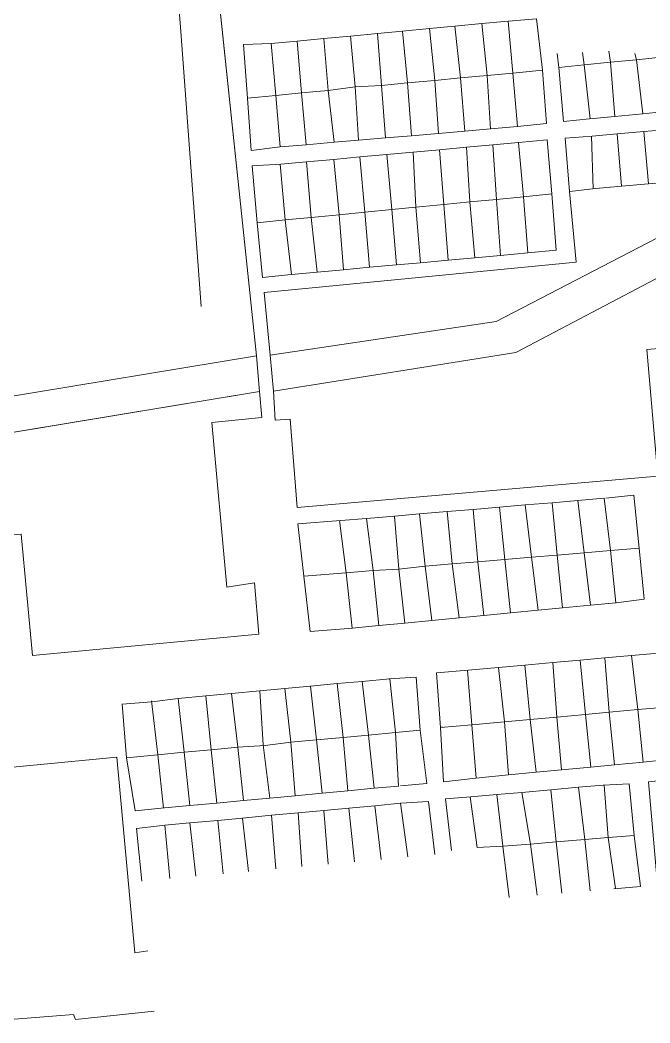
# Model space of a CAD drawing. Header units: millimetres. Extents: x 605783 to 618866, y 1302882 to 1321803.
# Drawn here: x 618499.9 to 618677.8, y 1320049.7 to 1320332.8 of the extents above; entities that cross this region are included whole.
import ezdxf

# ---------------------------------------------------------------- set-up
doc = ezdxf.new("R2010")
doc.units = ezdxf.units.MM
for name, color, linetype in [('2', 7, 'Continuous'), ('6', 7, 'Continuous'), ('CVL_CUADCON_LIN', 8, 'Continuous')]:
    doc.layers.add(name, color=color, linetype=linetype)
doc.layers.add('muebles', color=7, linetype='Continuous', lineweight=0, true_color=0x404040)
doc.layers.add('Nivel 2', color=7, linetype='Continuous', lineweight=0)
doc.layers.add('Nivel 6', color=7, linetype='Continuous', lineweight=0)

msp = doc.modelspace()

# ---------------------------------------------------------------- linework, layer by layer
at = {"layer": '2', "color": 1, "lineweight": 5}
for p, q in [((618659.25, 1320320.167), (618666.694, 1320320.908)), ((618666.694, 1320320.908), (618674.034, 1320321.638)), ((618666.694, 1320320.908), (618667.948, 1320305.638)), ((618674.034, 1320321.638), (618681.901, 1320322.421)), ((618674.034, 1320321.638), (618675.815, 1320306.385)), ((618631.843, 1320317.194), (618639.138, 1320317.883)), ((618639.138, 1320317.883), (618647.487, 1320318.672)), ((618639.138, 1320317.883), (618640.454, 1320302.749)), ((618652.061, 1320319.451), (618659.25, 1320320.167)), ((618659.25, 1320320.167), (618660.996, 1320304.977)), ((618602.063, 1320314.38), (618609.376, 1320315.071)), ((618609.376, 1320315.071), (618617.097, 1320315.8)), ((618609.376, 1320315.071), (618610.447, 1320300.186)), ((618617.097, 1320315.8), (618624.337, 1320316.484)), ((618617.097, 1320315.8), (618618.128, 1320300.842)), ((618624.337, 1320316.484), (618631.843, 1320317.194)), ((618624.337, 1320316.484), (618625.544, 1320301.475)), ((618631.843, 1320317.194), (618632.843, 1320302.098)), ((618572.126, 1320311.551), (618579.458, 1320312.244)), ((618579.458, 1320312.244), (618586.941, 1320312.951)), ((618579.458, 1320312.244), (618580.744, 1320297.649)), ((618586.941, 1320312.951), (618594.581, 1320313.959)), ((618586.941, 1320312.951), (618588.611, 1320298.32)), ((618594.581, 1320313.959), (618602.063, 1320314.38)), ((618594.581, 1320313.959), (618595.53, 1320298.911)), ((618602.063, 1320314.38), (618603.132, 1320299.561)), ((618564.189, 1320310.801), (618572.126, 1320311.551)), ((618572.126, 1320311.551), (618573.399, 1320297.021)), ((618667.948, 1320305.638), (618675.815, 1320306.385)), ((618675.815, 1320306.385), (618683.027, 1320307.071)), ((618660.777, 1320304.956), (618667.948, 1320305.638)), ((618610.447, 1320300.186), (618618.128, 1320300.842)), ((618618.128, 1320300.842), (618625.544, 1320301.475)), ((618625.544, 1320301.475), (618632.843, 1320302.098)), ((618632.843, 1320302.098), (618640.454, 1320302.749)), ((618661.496, 1320300.031), (618668.541, 1320300.665)), ((618668.541, 1320300.665), (618676.112, 1320301.346)), ((618668.541, 1320300.665), (618669.855, 1320285.902)), ((618676.112, 1320301.346), (618683.134, 1320301.977)), ((618676.112, 1320301.346), (618677.457, 1320286.58)), ((618580.744, 1320297.649), (618588.611, 1320298.32)), ((618588.611, 1320298.32), (618595.53, 1320298.911)), ((618595.53, 1320298.911), (618603.132, 1320299.561)), ((618603.132, 1320299.561), (618610.447, 1320300.186)), ((618633.447, 1320297.588), (618640.745, 1320298.251)), ((618640.745, 1320298.251), (618648.84, 1320298.987)), ((618640.745, 1320298.251), (618642.107, 1320282.952)), ((618648.84, 1320298.987), (618650.137, 1320283.736)), ((618661.326, 1320300.018), (618661.834, 1320285.174)), ((618573.362, 1320297.018), (618580.744, 1320297.649)), ((618603.502, 1320294.865), (618610.977, 1320295.544)), ((618610.977, 1320295.544), (618618.435, 1320296.223)), ((618610.977, 1320295.544), (618611.742, 1320279.989)), ((618618.435, 1320296.223), (618625.989, 1320296.909)), ((618618.435, 1320296.223), (618619.586, 1320280.754)), ((618625.989, 1320296.909), (618633.447, 1320297.588)), ((618625.989, 1320296.909), (618626.952, 1320281.473)), ((618633.447, 1320297.588), (618634.46, 1320282.206)), ((618573.573, 1320292.143), (618580.843, 1320292.804)), ((618580.843, 1320292.804), (618588.543, 1320293.504)), ((618580.843, 1320292.804), (618582.192, 1320277.104)), ((618588.543, 1320293.504), (618595.92, 1320294.175)), ((618588.543, 1320293.504), (618590.061, 1320277.872)), ((618595.92, 1320294.175), (618603.502, 1320294.865)), ((618595.92, 1320294.175), (618597.267, 1320278.576)), ((618603.502, 1320294.865), (618604.981, 1320279.329)), ((618573.418, 1320292.134), (618574.84, 1320276.387)), ((618669.855, 1320285.902), (618677.457, 1320286.58)), ((618677.457, 1320286.58), (618684.605, 1320287.218)), ((618642.107, 1320282.952), (618650.137, 1320283.736)), ((618650.137, 1320283.736), (618651.367, 1320267.823)), ((618662.588, 1320285.254), (618669.855, 1320285.902)), ((618619.586, 1320280.754), (618626.952, 1320281.473)), ((618626.952, 1320281.473), (618634.46, 1320282.206)), ((618626.952, 1320281.473), (618628.379, 1320265.733)), ((618634.46, 1320282.206), (618642.107, 1320282.952)), ((618634.46, 1320282.206), (618635.612, 1320266.39)), ((618642.107, 1320282.952), (618643.359, 1320267.095)), ((618590.061, 1320277.872), (618597.267, 1320278.576)), ((618597.267, 1320278.576), (618604.981, 1320279.329)), ((618597.267, 1320278.576), (618598.658, 1320263.03)), ((618604.981, 1320279.329), (618611.742, 1320279.989)), ((618604.981, 1320279.329), (618606.23, 1320263.718)), ((618611.742, 1320279.989), (618619.586, 1320280.754)), ((618611.742, 1320279.989), (618613.005, 1320264.335)), ((618619.586, 1320280.754), (618620.875, 1320265.05)), ((618566.891, 1320275.611), (618574.84, 1320276.387)), ((618574.84, 1320276.387), (618582.192, 1320277.104)), ((618574.84, 1320276.387), (618576.614, 1320261.025)), ((618582.192, 1320277.104), (618590.061, 1320277.872)), ((618582.192, 1320277.104), (618583.879, 1320261.686)), ((618590.061, 1320277.872), (618591.263, 1320262.357)), ((618635.612, 1320266.39), (618643.359, 1320267.095)), ((618643.359, 1320267.095), (618651.367, 1320267.823)), ((618606.23, 1320263.718), (618613.005, 1320264.335)), ((618613.005, 1320264.335), (618620.875, 1320265.05)), ((618620.875, 1320265.05), (618628.379, 1320265.733)), ((618628.379, 1320265.733), (618635.612, 1320266.39)), ((618576.614, 1320261.025), (618583.879, 1320261.686)), ((618583.879, 1320261.686), (618591.263, 1320262.357)), ((618591.263, 1320262.357), (618598.658, 1320263.03)), ((618598.658, 1320263.03), (618606.23, 1320263.718)), ((618566.75, 1320238.023), (618567.58, 1320227.918)), ((618570.612, 1320238.24), (618571.544, 1320228.085)), ((618635.393, 1320195.319), (618642.62, 1320195.929)), ((618642.62, 1320195.929), (618650.235, 1320196.571)), ((618642.62, 1320195.929), (618644.367, 1320181.171)), ((618650.235, 1320196.571), (618657.509, 1320197.185)), ((618650.235, 1320196.571), (618651.629, 1320181.778)), ((618657.509, 1320197.185), (618664.87, 1320197.806)), ((618657.509, 1320197.185), (618659.244, 1320182.414)), ((618664.87, 1320197.806), (618666.708, 1320183.038)), ((618605.696, 1320192.813), (618612.789, 1320193.412)), ((618612.789, 1320193.412), (618620.555, 1320194.067)), ((618612.789, 1320193.412), (618614.353, 1320178.661)), ((618620.555, 1320194.067), (618627.879, 1320194.685)), ((618620.555, 1320194.067), (618621.993, 1320179.3)), ((618627.879, 1320194.685), (618635.393, 1320195.319)), ((618627.879, 1320194.685), (618629.259, 1320179.907)), ((618635.393, 1320195.319), (618636.812, 1320180.539)), ((618590.191, 1320191.508), (618591.992, 1320176.792)), ((618590.513, 1320191.532), (618597.812, 1320192.148)), ((618597.812, 1320192.148), (618605.696, 1320192.813)), ((618597.812, 1320192.148), (618599.637, 1320177.431)), ((618605.696, 1320192.813), (618606.903, 1320177.826)), ((618644.367, 1320181.171), (618651.629, 1320181.778)), ((618651.629, 1320181.778), (618659.244, 1320182.414)), ((618651.629, 1320181.778), (618653.131, 1320166.848)), ((618659.244, 1320182.414), (618666.708, 1320183.038)), ((618659.244, 1320182.414), (618661.072, 1320167.608)), ((618666.708, 1320183.038), (618674.752, 1320183.711)), ((618666.708, 1320183.038), (618668.216, 1320168.292)), ((618614.353, 1320178.661), (618621.993, 1320179.3)), ((618621.993, 1320179.3), (618629.259, 1320179.907)), ((618621.993, 1320179.3), (618623.91, 1320164.05)), ((618629.259, 1320179.907), (618636.812, 1320180.539)), ((618629.259, 1320179.907), (618630.966, 1320164.726)), ((618636.812, 1320180.539), (618644.367, 1320181.171)), ((618636.812, 1320180.539), (618638.466, 1320165.444)), ((618644.367, 1320181.171), (618646.241, 1320166.188)), ((618580.119, 1320175.799), (618591.992, 1320176.792)), ((618591.992, 1320176.792), (618599.637, 1320177.431)), ((618591.992, 1320176.792), (618593.741, 1320161.163)), ((618599.637, 1320177.431), (618606.903, 1320177.826)), ((618599.637, 1320177.431), (618601.225, 1320161.878)), ((618606.903, 1320177.826), (618614.353, 1320178.661)), ((618606.903, 1320177.826), (618608.63, 1320162.587)), ((618614.353, 1320178.661), (618616.231, 1320163.315)), ((618653.131, 1320166.848), (618661.072, 1320167.608)), ((618661.072, 1320167.608), (618668.216, 1320168.292)), ((618630.966, 1320164.726), (618638.466, 1320165.444)), ((618638.466, 1320165.444), (618646.241, 1320166.188)), ((618646.241, 1320166.188), (618653.131, 1320166.848)), ((618601.225, 1320161.878), (618608.63, 1320162.587)), ((618608.63, 1320162.587), (618616.231, 1320163.315)), ((618616.231, 1320163.315), (618623.91, 1320164.05)), ((618623.91, 1320164.05), (618630.966, 1320164.726)), ((618593.741, 1320161.163), (618601.225, 1320161.878)), ((618665.134, 1320152.768), (618672.629, 1320153.44)), ((618672.629, 1320153.44), (618680.228, 1320154.121)), ((618672.629, 1320153.44), (618674.412, 1320138.136)), ((618635.051, 1320150.07), (618642.495, 1320150.738)), ((618642.495, 1320150.738), (618650.404, 1320151.447)), ((618642.495, 1320150.738), (618644.05, 1320135.374)), ((618650.404, 1320151.447), (618658.142, 1320152.141)), ((618650.404, 1320151.447), (618651.576, 1320136.059)), ((618658.142, 1320152.141), (618665.134, 1320152.768)), ((618658.142, 1320152.141), (618659.643, 1320136.793)), ((618665.134, 1320152.768), (618666.364, 1320137.404)), ((618626.356, 1320149.292), (618627.493, 1320133.867)), ((618626.469, 1320149.301), (618635.051, 1320150.07)), ((618635.051, 1320150.07), (618636.738, 1320134.709)), ((618581.99, 1320144.779), (618589.497, 1320145.477)), ((618589.497, 1320145.477), (618596.541, 1320146.133)), ((618589.497, 1320145.477), (618591.217, 1320130.304)), ((618596.541, 1320146.133), (618604.398, 1320146.851)), ((618596.541, 1320146.133), (618598.339, 1320130.971)), ((618604.398, 1320146.851), (618605.955, 1320131.684)), ((618552.407, 1320142.026), (618559.648, 1320142.699)), ((618559.648, 1320142.699), (618567.622, 1320143.442)), ((618559.648, 1320142.699), (618561.398, 1320127.511)), ((618567.622, 1320143.442), (618574.689, 1320144.099)), ((618567.622, 1320143.442), (618568.638, 1320128.189)), ((618574.689, 1320144.099), (618581.99, 1320144.779)), ((618574.689, 1320144.099), (618576.388, 1320128.915)), ((618581.99, 1320144.779), (618583.688, 1320129.598)), ((618537.022, 1320140.594), (618538.86, 1320125.4)), ((618537.124, 1320140.391), (618544.566, 1320141.296)), ((618544.566, 1320141.296), (618552.407, 1320142.026)), ((618544.566, 1320141.296), (618546.298, 1320126.096)), ((618552.407, 1320142.026), (618553.919, 1320126.81)), ((618651.576, 1320136.059), (618659.643, 1320136.793)), ((618659.643, 1320136.793), (618666.364, 1320137.404)), ((618659.643, 1320136.793), (618661.143, 1320121.938)), ((618666.364, 1320137.404), (618674.412, 1320138.136)), ((618666.364, 1320137.404), (618667.805, 1320122.576)), ((618674.412, 1320138.136), (618681.393, 1320138.772)), ((618674.412, 1320138.136), (618675.892, 1320123.35)), ((618618.719, 1320133.069), (618627.493, 1320133.867)), ((618627.493, 1320133.867), (618636.738, 1320134.709)), ((618627.493, 1320133.867), (618628.77, 1320118.839)), ((618636.738, 1320134.709), (618644.05, 1320135.374)), ((618636.738, 1320134.709), (618637.932, 1320119.716)), ((618644.05, 1320135.374), (618651.576, 1320136.059)), ((618644.05, 1320135.374), (618645.693, 1320120.459)), ((618651.576, 1320136.059), (618652.845, 1320121.144)), ((618591.217, 1320130.304), (618598.339, 1320130.971)), ((618598.339, 1320130.971), (618605.955, 1320131.684)), ((618598.339, 1320130.971), (618599.982, 1320115.927)), ((618605.955, 1320131.684), (618612.925, 1320132.337)), ((618605.955, 1320131.684), (618606.834, 1320116.568)), ((618619.278, 1320133.325), (618618.719, 1320133.069)), ((618561.398, 1320127.511), (618569.117, 1320128.012)), ((618568.638, 1320128.189), (618570.437, 1320113.164)), ((618569.117, 1320128.012), (618576.388, 1320128.915)), ((618576.388, 1320128.915), (618583.688, 1320129.598)), ((618576.388, 1320128.915), (618577.632, 1320113.837)), ((618583.688, 1320129.598), (618591.217, 1320130.304)), ((618583.688, 1320129.598), (618585.295, 1320114.553)), ((618591.217, 1320130.304), (618592.531, 1320115.23)), ((618529.983, 1320124.568), (618538.86, 1320125.4)), ((618538.86, 1320125.4), (618546.298, 1320126.096)), ((618538.86, 1320125.4), (618540.48, 1320110.361)), ((618546.298, 1320126.096), (618553.919, 1320126.81)), ((618546.298, 1320126.096), (618547.886, 1320111.054)), ((618553.919, 1320126.81), (618561.398, 1320127.511)), ((618553.919, 1320126.81), (618555.479, 1320111.764)), ((618561.398, 1320127.511), (618563.027, 1320112.47)), ((618661.143, 1320121.938), (618667.805, 1320122.576)), ((618667.805, 1320122.576), (618675.892, 1320123.35)), ((618675.892, 1320123.35), (618682.953, 1320124.026)), ((618628.705, 1320118.833), (618637.932, 1320119.716)), ((618637.932, 1320119.716), (618645.693, 1320120.459)), ((618645.693, 1320120.459), (618652.845, 1320121.144)), ((618652.845, 1320121.144), (618661.143, 1320121.938)), ((618657.699, 1320116.211), (618664.645, 1320116.83)), ((618664.876, 1320116.842), (618666.027, 1320102.025)), ((618570.437, 1320113.164), (618577.632, 1320113.837)), ((618577.632, 1320113.837), (618585.295, 1320114.553)), ((618585.295, 1320114.553), (618592.531, 1320115.23)), ((618592.531, 1320115.23), (618599.982, 1320115.927)), ((618599.982, 1320115.927), (618606.834, 1320116.568)), ((618627.24, 1320113.494), (618634.636, 1320114.154)), ((618634.636, 1320114.154), (618641.632, 1320114.778)), ((618634.636, 1320114.154), (618636.26, 1320099.558)), ((618641.632, 1320114.778), (618649.878, 1320115.513)), ((618641.632, 1320114.778), (618644.15, 1320100.202)), ((618649.878, 1320115.513), (618657.699, 1320116.211)), ((618649.878, 1320115.513), (618651.399, 1320100.806)), ((618657.699, 1320116.211), (618659.447, 1320101.476)), ((618540.732, 1320110.385), (618547.886, 1320111.054)), ((618547.886, 1320111.054), (618555.479, 1320111.764)), ((618555.479, 1320111.764), (618563.027, 1320112.47)), ((618563.027, 1320112.47), (618570.437, 1320113.164)), ((618592.823, 1320110.333), (618600.174, 1320111.017)), ((618600.174, 1320111.017), (618607.424, 1320111.691)), ((618600.174, 1320111.017), (618601.896, 1320095.878)), ((618607.424, 1320111.691), (618609.422, 1320096.561)), ((618627.085, 1320113.482), (618629.043, 1320099.227)), ((618562.767, 1320107.539), (618570.994, 1320108.304)), ((618570.994, 1320108.304), (618578.51, 1320109.003)), ((618570.994, 1320108.304), (618572.165, 1320093.178)), ((618578.51, 1320109.003), (618585.728, 1320109.674)), ((618578.51, 1320109.003), (618579.49, 1320093.843)), ((618585.728, 1320109.674), (618592.823, 1320110.333)), ((618585.728, 1320109.674), (618586.97, 1320094.522)), ((618592.823, 1320110.333), (618594.378, 1320095.195)), ((618540.857, 1320105.501), (618547.928, 1320106.159)), ((618540.857, 1320105.501), (618542.186, 1320090.455)), ((618547.928, 1320106.159), (618555.751, 1320106.887)), ((618547.928, 1320106.159), (618549.566, 1320091.125)), ((618555.751, 1320106.887), (618562.767, 1320107.539)), ((618555.751, 1320106.887), (618557.258, 1320091.824)), ((618562.767, 1320107.539), (618564.459, 1320092.478)), ((618666.027, 1320102.025), (618673.412, 1320102.64)), ((618636.26, 1320099.558), (618644.15, 1320100.202)), ((618644.15, 1320100.202), (618651.399, 1320100.806)), ((618644.15, 1320100.202), (618645.944, 1320085.736)), ((618651.399, 1320100.806), (618659.447, 1320101.476)), ((618651.399, 1320100.806), (618652.916, 1320086.322)), ((618659.447, 1320101.476), (618666.027, 1320102.025)), ((618659.447, 1320101.476), (618661.001, 1320087.001)), ((618666.027, 1320102.025), (618668.101, 1320087.619)), ((618629.043, 1320099.227), (618636.26, 1320099.558)), ((618636.26, 1320099.558), (618638.119, 1320085.079))]:
    msp.add_line(p, q, dxfattribs=at)
for points in [[(618647.487, 1320318.672), (618648.58, 1320303.591), (618640.448, 1320302.748)], [(618652.061, 1320319.451), (618653.458, 1320304.167), (618660.777, 1320304.956)], [(618564.189, 1320310.801), (618565.23, 1320296.024), (618573.362, 1320297.018)], [(618661.496, 1320300.031), (618653.873, 1320299.445), (618655.117, 1320284.465), (618662.588, 1320285.254)], [(618573.573, 1320292.143), (618565.492, 1320291.656), (618566.891, 1320275.611)], [(618655.117, 1320284.465), (618656.98, 1320264.51), (618568.906, 1320255.961), (618570.612, 1320238.24)], [(618566.891, 1320275.611), (618568.39, 1320260.175), (618576.522, 1320261.017)], [(618570.612, 1320238.24), (618634.439, 1320247.717), (618679.589, 1320271.145), (618736.916, 1320276.89), (618762.083, 1320273.02), (618768.436, 1320273.5)], [(618571.544, 1320228.085), (618639.944, 1320238.95), (618684.838, 1320262.63), (618737.288, 1320266.936), (618765.606, 1320263.585), (618769.773, 1320263.956)], [(618769.773, 1320263.956), (618771.834, 1320247.557), (618676.997, 1320239.846), (618680.055, 1320204.048), (618578.206, 1320195.246), (618576.183, 1320220.127), (618571.964, 1320219.858), (618571.544, 1320228.085)], [(618665.376, 1320197.849), (618673.304, 1320198.69), (618674.752, 1320183.711), (618676.25, 1320169.342), (618668.271, 1320168.297)], [(618590.513, 1320191.532), (618578.366, 1320190.624), (618580.119, 1320175.799)], [(618580.119, 1320175.799), (618581.873, 1320160.16), (618593.817, 1320161.169)], [(618618.719, 1320133.069), (618617.575, 1320148.557), (618626.469, 1320149.301)], [(618604.057, 1320146.832), (618611.783, 1320147.266), (618612.925, 1320132.337)], [(618529.983, 1320124.568), (618528.738, 1320139.7), (618537.124, 1320140.391)], [(618612.925, 1320132.337), (618614.78, 1320117.309), (618607.411, 1320116.622)], [(618628.705, 1320118.833), (618619.558, 1320117.733), (618618.719, 1320133.069)], [(618536.021, 1320070.038), (618532.362, 1320069.517), (618527.289, 1320124.762), (618479.161, 1320120.117), (618485.122, 1320049.688), (618515.007, 1320052.031), (618515.619, 1320050.662), (618537.777, 1320053.029)], [(618540.732, 1320110.385), (618532.448, 1320109.593), (618529.983, 1320124.568)], [(618680.407, 1320083.262), (618677.402, 1320117.74), (618701.949, 1320120.369), (618704.895, 1320090.869), (618699.458, 1320089.935), (618701.63, 1320067.288), (618681.707, 1320065.794)], [(618664.645, 1320116.83), (618672.015, 1320117.212), (618673.412, 1320102.64)], [(618607.47, 1320111.695), (618615.297, 1320112.181), (618617.05, 1320097.254)], [(618621.775, 1320098.337), (618620.074, 1320112.96), (618627.24, 1320113.494)], [(618534.311, 1320089.74), (618532.812, 1320104.617), (618540.943, 1320105.51)], [(618673.412, 1320102.64), (618675.215, 1320088.17), (618667.642, 1320087.584)]]:
    msp.add_lwpolyline(points, dxfattribs=at)
at = {"layer": '6', "color": 1, "lineweight": 5}
for p, q in [((618549.678, 1320400.041), (618566.75, 1320238.023)), ((618622.736, 1320331.124), (618630.402, 1320331.85)), ((618630.402, 1320331.85), (618637.807, 1320332.55)), ((618630.402, 1320331.85), (618631.843, 1320317.194)), ((618637.807, 1320332.55), (618639.138, 1320317.883)), ((618593.244, 1320328.333), (618600.865, 1320329.054)), ((618600.865, 1320329.054), (618607.972, 1320329.727)), ((618600.865, 1320329.054), (618602.063, 1320314.38)), ((618607.972, 1320329.727), (618615.533, 1320330.442)), ((618607.972, 1320329.727), (618609.376, 1320315.071)), ((618615.533, 1320330.442), (618622.736, 1320331.124)), ((618615.533, 1320330.442), (618617.097, 1320315.8)), ((618622.736, 1320331.124), (618624.337, 1320316.484)), ((618570.874, 1320326.216), (618578.238, 1320326.913)), ((618570.874, 1320326.216), (618572.126, 1320311.551)), ((618578.238, 1320326.913), (618585.684, 1320327.618)), ((618578.238, 1320326.913), (618579.458, 1320312.244)), ((618585.684, 1320327.618), (618593.244, 1320328.333)), ((618585.684, 1320327.618), (618586.941, 1320312.951)), ((618593.244, 1320328.333), (618594.581, 1320313.959)), ((618652.061, 1320319.451), (618651.597, 1320323.411)), ((618659.25, 1320320.167), (618658.763, 1320323.691)), ((618666.694, 1320320.908), (618666.235, 1320324.074)), ((618674.034, 1320321.638), (618673.606, 1320323.39)), ((618420.653, 1320213.943), (618566.75, 1320238.023)), ((618420.677, 1320203.71), (618567.58, 1320227.918))]:
    msp.add_line(p, q, dxfattribs=at)
for points in [[(618637.857, 1320332.555), (618645.837, 1320333.142), (618647.487, 1320318.672)], [(618570.874, 1320326.216), (618563.046, 1320325.933), (618564.189, 1320310.801)], [(618567.58, 1320227.918), (618568.252, 1320220.606), (618554.124, 1320219.183), (618558.318, 1320172.722), (618566.144, 1320173.97), (618567.388, 1320159.447), (618503.453, 1320153.475), (618500.245, 1320187.698), (618420.73, 1320181.462)]]:
    msp.add_lwpolyline(points, dxfattribs=at)
at = {"layer": 'CVL_CUADCON_LIN', "color": 1, "lineweight": 5, "ltscale": 0.5, "const_width": 0.1, "flags": 128}
msp.add_lwpolyline([(618503.453, 1320153.475), (618516.984, 1320154.739)], dxfattribs=at)
at = {"layer": 'muebles', "color": 1, "lineweight": 5}
for p in [(618537.221, 1320438.566), (618551.113, 1320251.991)]:
    msp.add_line(p, (618545.246, 1320330.786), dxfattribs=at)
at = {"layer": 'Nivel 2', "color": 1, "lineweight": 5}
for p, q in [((618659.25, 1320320.167), (618666.694, 1320320.908)), ((618666.694, 1320320.908), (618674.034, 1320321.638)), ((618666.694, 1320320.908), (618667.948, 1320305.638)), ((618674.034, 1320321.638), (618681.901, 1320322.421)), ((618674.034, 1320321.638), (618675.815, 1320306.385)), ((618631.843, 1320317.194), (618639.138, 1320317.883)), ((618639.138, 1320317.883), (618647.487, 1320318.672)), ((618639.138, 1320317.883), (618640.454, 1320302.749)), ((618652.061, 1320319.451), (618659.25, 1320320.167)), ((618659.25, 1320320.167), (618660.996, 1320304.977)), ((618602.063, 1320314.38), (618609.376, 1320315.071)), ((618609.376, 1320315.071), (618617.097, 1320315.8)), ((618609.376, 1320315.071), (618610.447, 1320300.186)), ((618617.097, 1320315.8), (618624.337, 1320316.484)), ((618617.097, 1320315.8), (618618.128, 1320300.842)), ((618624.337, 1320316.484), (618631.843, 1320317.194)), ((618624.337, 1320316.484), (618625.544, 1320301.475)), ((618631.843, 1320317.194), (618632.843, 1320302.098)), ((618572.126, 1320311.551), (618579.458, 1320312.244)), ((618579.458, 1320312.244), (618586.941, 1320312.951)), ((618579.458, 1320312.244), (618580.744, 1320297.649)), ((618586.941, 1320312.951), (618594.581, 1320313.959)), ((618586.941, 1320312.951), (618588.611, 1320298.32)), ((618594.581, 1320313.959), (618602.063, 1320314.38)), ((618594.581, 1320313.959), (618595.53, 1320298.911)), ((618602.063, 1320314.38), (618603.132, 1320299.561)), ((618564.189, 1320310.801), (618572.126, 1320311.551)), ((618572.126, 1320311.551), (618573.399, 1320297.021)), ((618667.948, 1320305.638), (618675.815, 1320306.385)), ((618675.815, 1320306.385), (618683.027, 1320307.071)), ((618660.777, 1320304.956), (618667.948, 1320305.638)), ((618610.447, 1320300.186), (618618.128, 1320300.842)), ((618618.128, 1320300.842), (618625.544, 1320301.475)), ((618625.544, 1320301.475), (618632.843, 1320302.098)), ((618632.843, 1320302.098), (618640.454, 1320302.749)), ((618661.496, 1320300.031), (618668.541, 1320300.665)), ((618668.541, 1320300.665), (618676.112, 1320301.346)), ((618668.541, 1320300.665), (618669.855, 1320285.902)), ((618676.112, 1320301.346), (618683.134, 1320301.977)), ((618676.112, 1320301.346), (618677.457, 1320286.58)), ((618580.744, 1320297.649), (618588.611, 1320298.32)), ((618588.611, 1320298.32), (618595.53, 1320298.911)), ((618595.53, 1320298.911), (618603.132, 1320299.561)), ((618603.132, 1320299.561), (618610.447, 1320300.186)), ((618633.447, 1320297.588), (618640.745, 1320298.251)), ((618640.745, 1320298.251), (618648.84, 1320298.987)), ((618640.745, 1320298.251), (618642.107, 1320282.952)), ((618648.84, 1320298.987), (618650.137, 1320283.736)), ((618661.326, 1320300.018), (618661.834, 1320285.174)), ((618573.362, 1320297.018), (618580.744, 1320297.649)), ((618603.502, 1320294.865), (618610.977, 1320295.544)), ((618610.977, 1320295.544), (618618.435, 1320296.223)), ((618610.977, 1320295.544), (618611.742, 1320279.989)), ((618618.435, 1320296.223), (618625.989, 1320296.909)), ((618618.435, 1320296.223), (618619.586, 1320280.754)), ((618625.989, 1320296.909), (618633.447, 1320297.588)), ((618625.989, 1320296.909), (618626.952, 1320281.473)), ((618633.447, 1320297.588), (618634.46, 1320282.206)), ((618573.573, 1320292.143), (618580.843, 1320292.804)), ((618580.843, 1320292.804), (618588.543, 1320293.504)), ((618580.843, 1320292.804), (618582.192, 1320277.104)), ((618588.543, 1320293.504), (618595.92, 1320294.175)), ((618588.543, 1320293.504), (618590.061, 1320277.872)), ((618595.92, 1320294.175), (618603.502, 1320294.865)), ((618595.92, 1320294.175), (618597.267, 1320278.576)), ((618603.502, 1320294.865), (618604.981, 1320279.329)), ((618573.418, 1320292.134), (618574.84, 1320276.387)), ((618669.855, 1320285.902), (618677.457, 1320286.58)), ((618677.457, 1320286.58), (618684.605, 1320287.218)), ((618642.107, 1320282.952), (618650.137, 1320283.736)), ((618650.137, 1320283.736), (618651.367, 1320267.823)), ((618662.588, 1320285.254), (618669.855, 1320285.902)), ((618619.586, 1320280.754), (618626.952, 1320281.473)), ((618626.952, 1320281.473), (618634.46, 1320282.206)), ((618626.952, 1320281.473), (618628.379, 1320265.733)), ((618634.46, 1320282.206), (618642.107, 1320282.952)), ((618634.46, 1320282.206), (618635.612, 1320266.39)), ((618642.107, 1320282.952), (618643.359, 1320267.095)), ((618590.061, 1320277.872), (618597.267, 1320278.576)), ((618597.267, 1320278.576), (618604.981, 1320279.329)), ((618597.267, 1320278.576), (618598.658, 1320263.03)), ((618604.981, 1320279.329), (618611.742, 1320279.989)), ((618604.981, 1320279.329), (618606.23, 1320263.718)), ((618611.742, 1320279.989), (618619.586, 1320280.754)), ((618611.742, 1320279.989), (618613.005, 1320264.335)), ((618619.586, 1320280.754), (618620.875, 1320265.05)), ((618566.891, 1320275.611), (618574.84, 1320276.387)), ((618574.84, 1320276.387), (618582.192, 1320277.104)), ((618574.84, 1320276.387), (618576.614, 1320261.025)), ((618582.192, 1320277.104), (618590.061, 1320277.872)), ((618582.192, 1320277.104), (618583.879, 1320261.686)), ((618590.061, 1320277.872), (618591.263, 1320262.357)), ((618635.612, 1320266.39), (618643.359, 1320267.095)), ((618643.359, 1320267.095), (618651.367, 1320267.823)), ((618606.23, 1320263.718), (618613.005, 1320264.335)), ((618613.005, 1320264.335), (618620.875, 1320265.05)), ((618620.875, 1320265.05), (618628.379, 1320265.733)), ((618628.379, 1320265.733), (618635.612, 1320266.39)), ((618576.614, 1320261.025), (618583.879, 1320261.686)), ((618583.879, 1320261.686), (618591.263, 1320262.357)), ((618591.263, 1320262.357), (618598.658, 1320263.03)), ((618598.658, 1320263.03), (618606.23, 1320263.718)), ((618635.393, 1320195.319), (618642.62, 1320195.929)), ((618642.62, 1320195.929), (618650.235, 1320196.571)), ((618642.62, 1320195.929), (618644.367, 1320181.171)), ((618650.235, 1320196.571), (618657.509, 1320197.185)), ((618650.235, 1320196.571), (618651.629, 1320181.778)), ((618657.509, 1320197.185), (618664.87, 1320197.806)), ((618657.509, 1320197.185), (618659.244, 1320182.414)), ((618664.87, 1320197.806), (618666.708, 1320183.038)), ((618605.696, 1320192.813), (618612.789, 1320193.412)), ((618612.789, 1320193.412), (618620.555, 1320194.067)), ((618612.789, 1320193.412), (618614.353, 1320178.661)), ((618620.555, 1320194.067), (618627.879, 1320194.685)), ((618620.555, 1320194.067), (618621.993, 1320179.3)), ((618627.879, 1320194.685), (618635.393, 1320195.319)), ((618627.879, 1320194.685), (618629.259, 1320179.907)), ((618635.393, 1320195.319), (618636.812, 1320180.539)), ((618590.191, 1320191.508), (618591.992, 1320176.792)), ((618590.513, 1320191.532), (618597.812, 1320192.148)), ((618597.812, 1320192.148), (618605.696, 1320192.813)), ((618597.812, 1320192.148), (618599.637, 1320177.431)), ((618605.696, 1320192.813), (618606.903, 1320177.826)), ((618644.367, 1320181.171), (618651.629, 1320181.778)), ((618651.629, 1320181.778), (618659.244, 1320182.414)), ((618651.629, 1320181.778), (618653.131, 1320166.848)), ((618659.244, 1320182.414), (618666.708, 1320183.038)), ((618659.244, 1320182.414), (618661.072, 1320167.608)), ((618666.708, 1320183.038), (618674.752, 1320183.711)), ((618666.708, 1320183.038), (618668.216, 1320168.292)), ((618614.353, 1320178.661), (618621.993, 1320179.3)), ((618621.993, 1320179.3), (618629.259, 1320179.907)), ((618621.993, 1320179.3), (618623.91, 1320164.05)), ((618629.259, 1320179.907), (618636.812, 1320180.539)), ((618629.259, 1320179.907), (618630.966, 1320164.726)), ((618636.812, 1320180.539), (618644.367, 1320181.171)), ((618636.812, 1320180.539), (618638.466, 1320165.444)), ((618644.367, 1320181.171), (618646.241, 1320166.188)), ((618580.119, 1320175.799), (618591.992, 1320176.792)), ((618591.992, 1320176.792), (618599.637, 1320177.431)), ((618591.992, 1320176.792), (618593.741, 1320161.163)), ((618599.637, 1320177.431), (618606.903, 1320177.826)), ((618599.637, 1320177.431), (618601.225, 1320161.878)), ((618606.903, 1320177.826), (618614.353, 1320178.661)), ((618606.903, 1320177.826), (618608.63, 1320162.587)), ((618614.353, 1320178.661), (618616.231, 1320163.315)), ((618653.131, 1320166.848), (618661.072, 1320167.608)), ((618661.072, 1320167.608), (618668.216, 1320168.292)), ((618630.966, 1320164.726), (618638.466, 1320165.444)), ((618638.466, 1320165.444), (618646.241, 1320166.188)), ((618646.241, 1320166.188), (618653.131, 1320166.848)), ((618601.225, 1320161.878), (618608.63, 1320162.587)), ((618608.63, 1320162.587), (618616.231, 1320163.315)), ((618616.231, 1320163.315), (618623.91, 1320164.05)), ((618623.91, 1320164.05), (618630.966, 1320164.726)), ((618593.741, 1320161.163), (618601.225, 1320161.878)), ((618665.134, 1320152.768), (618672.629, 1320153.44)), ((618672.629, 1320153.44), (618680.228, 1320154.121)), ((618672.629, 1320153.44), (618674.412, 1320138.136)), ((618635.051, 1320150.07), (618642.495, 1320150.738)), ((618642.495, 1320150.738), (618650.404, 1320151.447)), ((618642.495, 1320150.738), (618644.05, 1320135.374)), ((618650.404, 1320151.447), (618658.142, 1320152.141)), ((618650.404, 1320151.447), (618651.576, 1320136.059)), ((618658.142, 1320152.141), (618665.134, 1320152.768)), ((618658.142, 1320152.141), (618659.643, 1320136.793)), ((618665.134, 1320152.768), (618666.364, 1320137.404)), ((618626.356, 1320149.292), (618627.493, 1320133.867)), ((618626.469, 1320149.301), (618635.051, 1320150.07)), ((618635.051, 1320150.07), (618636.738, 1320134.709)), ((618581.99, 1320144.779), (618589.497, 1320145.477)), ((618589.497, 1320145.477), (618596.541, 1320146.133)), ((618589.497, 1320145.477), (618591.217, 1320130.304)), ((618596.541, 1320146.133), (618604.398, 1320146.851)), ((618596.541, 1320146.133), (618598.339, 1320130.971)), ((618604.398, 1320146.851), (618605.955, 1320131.684)), ((618552.407, 1320142.026), (618559.648, 1320142.699)), ((618559.648, 1320142.699), (618567.622, 1320143.442)), ((618559.648, 1320142.699), (618561.398, 1320127.511)), ((618567.622, 1320143.442), (618574.689, 1320144.099)), ((618567.622, 1320143.442), (618568.638, 1320128.189)), ((618574.689, 1320144.099), (618581.99, 1320144.779)), ((618574.689, 1320144.099), (618576.388, 1320128.915)), ((618581.99, 1320144.779), (618583.688, 1320129.598)), ((618537.022, 1320140.594), (618538.86, 1320125.4)), ((618537.124, 1320140.391), (618544.566, 1320141.296)), ((618544.566, 1320141.296), (618552.407, 1320142.026)), ((618544.566, 1320141.296), (618546.298, 1320126.096)), ((618552.407, 1320142.026), (618553.919, 1320126.81)), ((618651.576, 1320136.059), (618659.643, 1320136.793)), ((618659.643, 1320136.793), (618666.364, 1320137.404)), ((618659.643, 1320136.793), (618661.143, 1320121.938)), ((618666.364, 1320137.404), (618674.412, 1320138.136)), ((618666.364, 1320137.404), (618667.805, 1320122.576)), ((618674.412, 1320138.136), (618681.393, 1320138.772)), ((618674.412, 1320138.136), (618675.892, 1320123.35)), ((618618.719, 1320133.069), (618627.493, 1320133.867)), ((618627.493, 1320133.867), (618636.738, 1320134.709)), ((618627.493, 1320133.867), (618628.77, 1320118.839)), ((618636.738, 1320134.709), (618644.05, 1320135.374)), ((618636.738, 1320134.709), (618637.932, 1320119.716)), ((618644.05, 1320135.374), (618651.576, 1320136.059)), ((618644.05, 1320135.374), (618645.693, 1320120.459)), ((618651.576, 1320136.059), (618652.845, 1320121.144)), ((618591.217, 1320130.304), (618598.339, 1320130.971)), ((618598.339, 1320130.971), (618605.955, 1320131.684)), ((618598.339, 1320130.971), (618599.982, 1320115.927)), ((618605.955, 1320131.684), (618612.925, 1320132.337)), ((618605.955, 1320131.684), (618606.834, 1320116.568)), ((618619.278, 1320133.325), (618618.719, 1320133.069)), ((618561.398, 1320127.511), (618569.117, 1320128.012)), ((618568.638, 1320128.189), (618570.437, 1320113.164)), ((618569.117, 1320128.012), (618576.388, 1320128.915)), ((618576.388, 1320128.915), (618583.688, 1320129.598)), ((618576.388, 1320128.915), (618577.632, 1320113.837)), ((618583.688, 1320129.598), (618591.217, 1320130.304)), ((618583.688, 1320129.598), (618585.295, 1320114.553)), ((618591.217, 1320130.304), (618592.531, 1320115.23)), ((618529.983, 1320124.568), (618538.86, 1320125.4)), ((618538.86, 1320125.4), (618546.298, 1320126.096)), ((618538.86, 1320125.4), (618540.48, 1320110.361)), ((618546.298, 1320126.096), (618553.919, 1320126.81)), ((618546.298, 1320126.096), (618547.886, 1320111.054)), ((618553.919, 1320126.81), (618561.398, 1320127.511)), ((618553.919, 1320126.81), (618555.479, 1320111.764)), ((618561.398, 1320127.511), (618563.027, 1320112.47)), ((618661.143, 1320121.938), (618667.805, 1320122.576)), ((618667.805, 1320122.576), (618675.892, 1320123.35)), ((618675.892, 1320123.35), (618682.953, 1320124.026)), ((618628.705, 1320118.833), (618637.932, 1320119.716)), ((618637.932, 1320119.716), (618645.693, 1320120.459)), ((618645.693, 1320120.459), (618652.845, 1320121.144)), ((618652.845, 1320121.144), (618661.143, 1320121.938)), ((618657.699, 1320116.211), (618664.645, 1320116.83)), ((618664.876, 1320116.842), (618666.027, 1320102.025)), ((618570.437, 1320113.164), (618577.632, 1320113.837)), ((618577.632, 1320113.837), (618585.295, 1320114.553)), ((618585.295, 1320114.553), (618592.531, 1320115.23)), ((618592.531, 1320115.23), (618599.982, 1320115.927)), ((618599.982, 1320115.927), (618606.834, 1320116.568)), ((618627.24, 1320113.494), (618634.636, 1320114.154)), ((618634.636, 1320114.154), (618641.632, 1320114.778)), ((618634.636, 1320114.154), (618636.26, 1320099.558)), ((618641.632, 1320114.778), (618649.878, 1320115.513)), ((618641.632, 1320114.778), (618644.15, 1320100.202)), ((618649.878, 1320115.513), (618657.699, 1320116.211)), ((618649.878, 1320115.513), (618651.399, 1320100.806)), ((618657.699, 1320116.211), (618659.447, 1320101.476)), ((618540.732, 1320110.385), (618547.886, 1320111.054)), ((618547.886, 1320111.054), (618555.479, 1320111.764)), ((618555.479, 1320111.764), (618563.027, 1320112.47)), ((618563.027, 1320112.47), (618570.437, 1320113.164)), ((618592.823, 1320110.333), (618600.174, 1320111.017)), ((618600.174, 1320111.017), (618607.424, 1320111.691)), ((618600.174, 1320111.017), (618601.896, 1320095.878)), ((618607.424, 1320111.691), (618609.422, 1320096.561)), ((618627.085, 1320113.482), (618629.043, 1320099.227)), ((618562.767, 1320107.539), (618570.994, 1320108.304)), ((618570.994, 1320108.304), (618578.51, 1320109.003)), ((618570.994, 1320108.304), (618572.165, 1320093.178)), ((618578.51, 1320109.003), (618585.728, 1320109.674)), ((618578.51, 1320109.003), (618579.49, 1320093.843)), ((618585.728, 1320109.674), (618592.823, 1320110.333)), ((618585.728, 1320109.674), (618586.97, 1320094.522)), ((618592.823, 1320110.333), (618594.378, 1320095.195)), ((618540.857, 1320105.501), (618547.928, 1320106.159)), ((618540.857, 1320105.501), (618542.186, 1320090.455)), ((618547.928, 1320106.159), (618555.751, 1320106.887)), ((618547.928, 1320106.159), (618549.566, 1320091.125)), ((618555.751, 1320106.887), (618562.767, 1320107.539)), ((618555.751, 1320106.887), (618557.258, 1320091.824)), ((618562.767, 1320107.539), (618564.459, 1320092.478)), ((618666.027, 1320102.025), (618673.412, 1320102.64)), ((618636.26, 1320099.558), (618644.15, 1320100.202)), ((618644.15, 1320100.202), (618651.399, 1320100.806)), ((618644.15, 1320100.202), (618645.944, 1320085.736)), ((618651.399, 1320100.806), (618659.447, 1320101.476)), ((618651.399, 1320100.806), (618652.916, 1320086.322)), ((618659.447, 1320101.476), (618666.027, 1320102.025)), ((618659.447, 1320101.476), (618661.001, 1320087.001)), ((618666.027, 1320102.025), (618668.101, 1320087.619)), ((618629.043, 1320099.227), (618636.26, 1320099.558)), ((618636.26, 1320099.558), (618638.119, 1320085.079))]:
    msp.add_line(p, q, dxfattribs=at)
at = {"layer": 'Nivel 2', "color": 1, "lineweight": 5, "flags": 128}
for points in [[(618647.487, 1320318.672), (618648.58, 1320303.591), (618640.448, 1320302.748)], [(618652.061, 1320319.451), (618653.458, 1320304.167), (618660.777, 1320304.956)], [(618564.189, 1320310.801), (618565.23, 1320296.024), (618573.362, 1320297.018)], [(618661.496, 1320300.031), (618653.873, 1320299.445), (618655.117, 1320284.465), (618662.588, 1320285.254)], [(618573.573, 1320292.143), (618565.492, 1320291.656), (618566.891, 1320275.611)], [(618655.117, 1320284.465), (618656.98, 1320264.51), (618568.906, 1320255.961), (618570.612, 1320238.24)], [(618566.891, 1320275.611), (618568.39, 1320260.175), (618576.522, 1320261.017)], [(618570.612, 1320238.24), (618634.439, 1320247.717), (618679.589, 1320271.145), (618736.916, 1320276.89), (618762.083, 1320273.02), (618768.436, 1320273.5)], [(618571.544, 1320228.085), (618639.944, 1320238.95), (618684.838, 1320262.63), (618737.288, 1320266.936), (618765.606, 1320263.585), (618769.773, 1320263.956)], [(618769.773, 1320263.956), (618771.834, 1320247.557), (618676.997, 1320239.846), (618680.055, 1320204.048), (618578.206, 1320195.246), (618576.183, 1320220.127), (618571.964, 1320219.858), (618571.544, 1320228.085)], [(618566.75, 1320238.023), (618567.58, 1320227.918)], [(618570.612, 1320238.24), (618571.544, 1320228.085)], [(618665.376, 1320197.849), (618673.304, 1320198.69), (618674.752, 1320183.711), (618676.25, 1320169.342), (618668.271, 1320168.297)], [(618590.513, 1320191.532), (618578.366, 1320190.624), (618580.119, 1320175.799)], [(618580.119, 1320175.799), (618581.873, 1320160.16), (618593.817, 1320161.169)], [(618618.719, 1320133.069), (618617.575, 1320148.557), (618626.469, 1320149.301)], [(618604.057, 1320146.832), (618611.783, 1320147.266), (618612.925, 1320132.337)], [(618529.983, 1320124.568), (618528.738, 1320139.7), (618537.124, 1320140.391)], [(618612.925, 1320132.337), (618614.78, 1320117.309), (618607.411, 1320116.622)], [(618628.705, 1320118.833), (618619.558, 1320117.733), (618618.719, 1320133.069)], [(618536.021, 1320070.038), (618532.362, 1320069.517), (618527.289, 1320124.762), (618479.161, 1320120.117), (618485.122, 1320049.688), (618515.007, 1320052.031), (618515.619, 1320050.662), (618537.777, 1320053.029)], [(618540.732, 1320110.385), (618532.448, 1320109.593), (618529.983, 1320124.568)], [(618680.407, 1320083.262), (618677.402, 1320117.74), (618701.949, 1320120.369), (618704.895, 1320090.869), (618699.458, 1320089.935), (618701.63, 1320067.288), (618681.707, 1320065.794)], [(618664.645, 1320116.83), (618672.015, 1320117.212), (618673.412, 1320102.64)], [(618607.47, 1320111.695), (618615.297, 1320112.181), (618617.05, 1320097.254)], [(618621.775, 1320098.337), (618620.074, 1320112.96), (618627.24, 1320113.494)], [(618534.311, 1320089.74), (618532.812, 1320104.617), (618540.943, 1320105.51)], [(618673.412, 1320102.64), (618675.215, 1320088.17), (618667.642, 1320087.584)]]:
    msp.add_lwpolyline(points, dxfattribs=at)
at = {"layer": 'Nivel 6', "color": 1, "lineweight": 5}
for p, q in [((618622.736, 1320331.124), (618630.402, 1320331.85)), ((618630.402, 1320331.85), (618637.807, 1320332.55)), ((618630.402, 1320331.85), (618631.843, 1320317.194)), ((618637.807, 1320332.55), (618639.138, 1320317.883)), ((618593.244, 1320328.333), (618600.865, 1320329.054)), ((618600.865, 1320329.054), (618607.972, 1320329.727)), ((618600.865, 1320329.054), (618602.063, 1320314.38)), ((618607.972, 1320329.727), (618615.533, 1320330.442)), ((618607.972, 1320329.727), (618609.376, 1320315.071)), ((618615.533, 1320330.442), (618622.736, 1320331.124)), ((618615.533, 1320330.442), (618617.097, 1320315.8)), ((618622.736, 1320331.124), (618624.337, 1320316.484)), ((618570.874, 1320326.216), (618578.238, 1320326.913)), ((618570.874, 1320326.216), (618572.126, 1320311.551)), ((618578.238, 1320326.913), (618585.684, 1320327.618)), ((618578.238, 1320326.913), (618579.458, 1320312.244)), ((618585.684, 1320327.618), (618593.244, 1320328.333)), ((618585.684, 1320327.618), (618586.941, 1320312.951)), ((618593.244, 1320328.333), (618594.581, 1320313.959)), ((618652.061, 1320319.451), (618651.597, 1320323.411)), ((618659.25, 1320320.167), (618658.763, 1320323.691)), ((618666.694, 1320320.908), (618666.235, 1320324.074)), ((618674.034, 1320321.638), (618673.606, 1320323.39))]:
    msp.add_line(p, q, dxfattribs=at)
at = {"layer": 'Nivel 6', "color": 1, "lineweight": 5, "flags": 128}
for points in [[(618549.678, 1320400.041), (618566.75, 1320238.023)], [(618637.857, 1320332.555), (618645.837, 1320333.142), (618647.487, 1320318.672)], [(618570.874, 1320326.216), (618563.046, 1320325.933), (618564.189, 1320310.801)], [(618420.653, 1320213.943), (618566.75, 1320238.023)], [(618420.677, 1320203.71), (618567.58, 1320227.918)], [(618567.58, 1320227.918), (618568.252, 1320220.606), (618554.124, 1320219.183), (618558.318, 1320172.722), (618566.144, 1320173.97), (618567.388, 1320159.447), (618503.453, 1320153.475), (618500.245, 1320187.698), (618420.73, 1320181.462)]]:
    msp.add_lwpolyline(points, dxfattribs=at)

doc.saveas('drawing.dxf')
